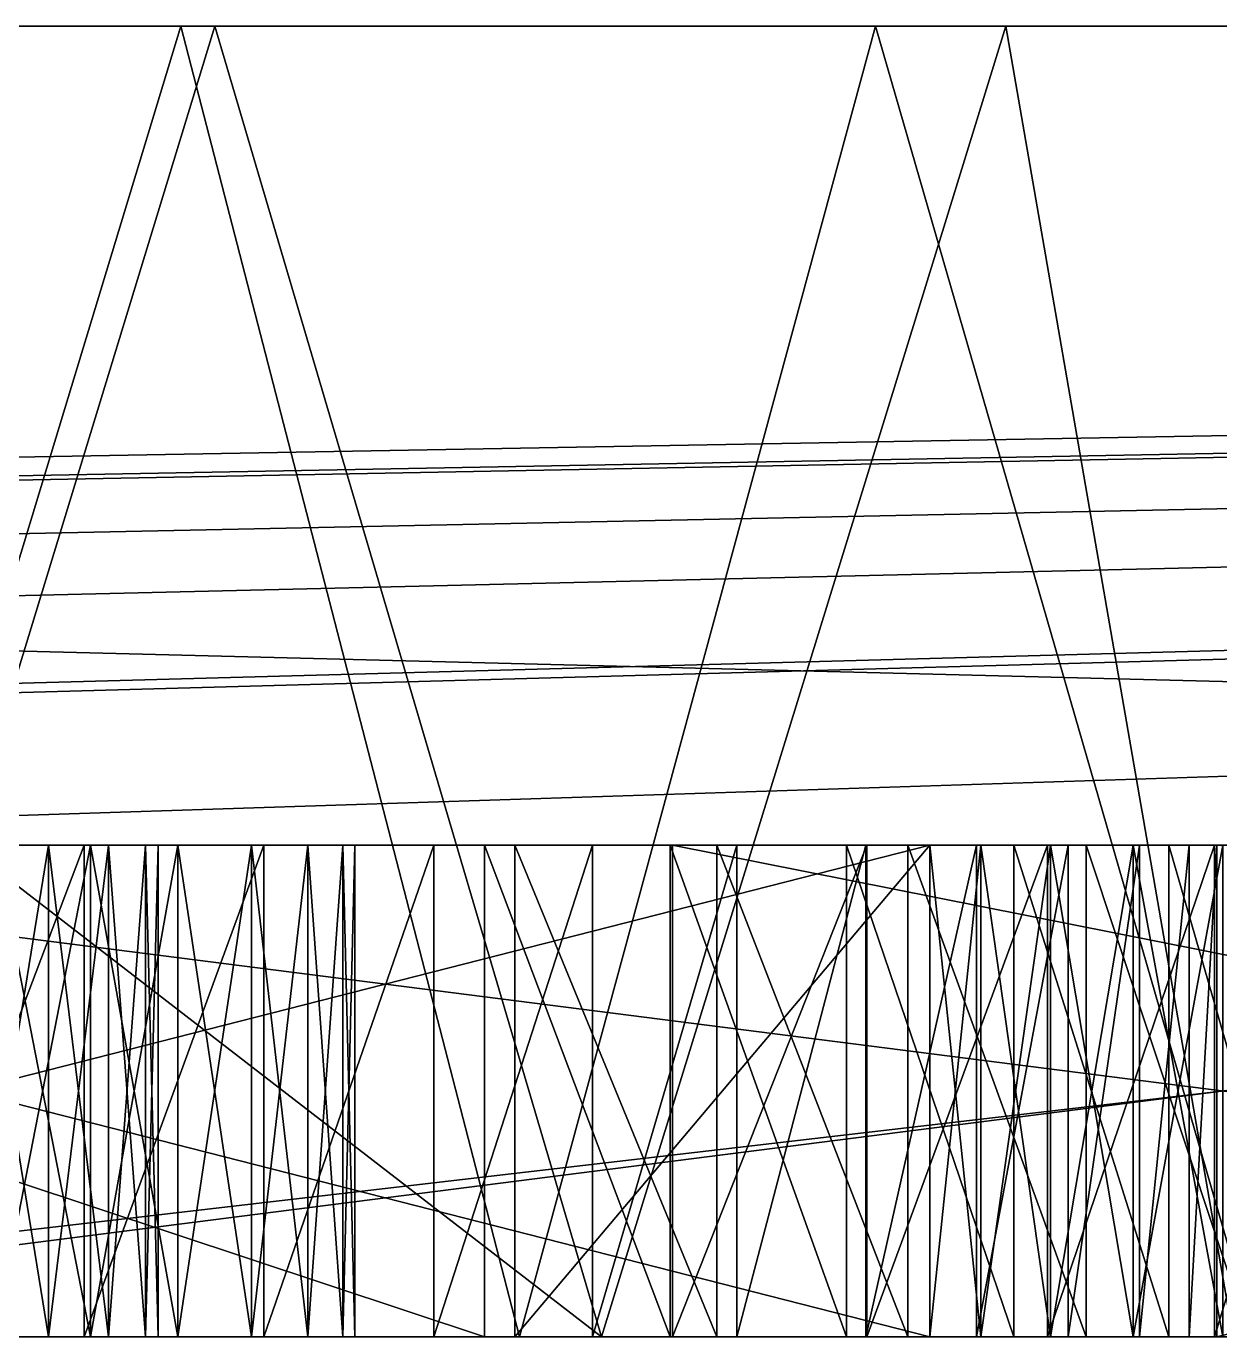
# Model space of a CAD drawing. Header units: millimetres. Extents: x -79 to 79, y 0 to 4.
# Drawn here: x -3.653 to -0.009, y 0 to 4 of the extents above; entities that cross this region are included whole.
import ezdxf

# ---------------------------------------------------------------- set-up
doc = ezdxf.new("R2010")
doc.units = ezdxf.units.MM
doc.header["$LTSCALE"] = 57.942387
for name, color, linetype in [('1', 7, 'CONTINUOUS'), ('14', 7, 'CONTINUOUS'), ('141', 7, 'CONTINUOUS'), ('146', 7, 'CONTINUOUS'), ('151', 7, 'CONTINUOUS'), ('16', 7, 'CONTINUOUS'), ('19', 7, 'CONTINUOUS'), ('190', 7, 'CONTINUOUS'), ('191', 7, 'CONTINUOUS'), ('192', 7, 'CONTINUOUS'), ('2', 7, 'CONTINUOUS'), ('20', 7, 'CONTINUOUS'), ('21', 7, 'CONTINUOUS'), ('212', 7, 'CONTINUOUS'), ('213', 7, 'CONTINUOUS'), ('214', 7, 'CONTINUOUS'), ('221', 7, 'CONTINUOUS'), ('222', 7, 'CONTINUOUS'), ('223', 7, 'CONTINUOUS'), ('24', 7, 'CONTINUOUS'), ('36', 7, 'CONTINUOUS'), ('40', 7, 'CONTINUOUS'), ('41', 7, 'CONTINUOUS'), ('44', 7, 'CONTINUOUS'), ('5', 7, 'CONTINUOUS'), ('79', 7, 'CONTINUOUS'), ('80', 7, 'CONTINUOUS')]:
    doc.layers.add(name, color=color, linetype=linetype)

msp = doc.modelspace()

# ---------------------------------------------------------------- linework, layer by layer
at = {"layer": '1', "color": 7, "linetype": 'CONTINUOUS'}
for points in [[(-6.4491, 0, 38.5), (6.4491, 0, 38.5), (-79, 0, 42.5), (-6.4491, 0, 38.5)], [(6.4491, 0, 38.5), (20.3188, 0, 38.1743), (-79, 0, 42.5), (6.4491, 0, 38.5)], [(20.5786, 0, 38.5), (21.8478, 0, 38.5), (-79, 0, 42.5), (20.5786, 0, 38.5)], [(21.8478, 0, 38.5), (35.6625, 0, 38.1477), (-79, 0, 42.5), (21.8478, 0, 38.5)], [(20.432, 0, 38.3515), (20.5786, 0, 38.5), (-79, 0, 42.5), (20.432, 0, 38.3515)], [(20.3188, 0, 38.1743), (20.432, 0, 38.3515), (-79, 0, 42.5), (20.3188, 0, 38.1743)], [(35.9773, 0, 38.5), (48.8756, 0, 38.5), (-79, 0, 42.5), (35.9773, 0, 38.5)], [(48.8756, 0, 38.5), (62.7452, 0, 38.1743), (-79, 0, 42.5), (48.8756, 0, 38.5)], [(35.7988, 0, 38.3427), (35.9773, 0, 38.5), (-79, 0, 42.5), (35.7988, 0, 38.3427)], [(35.6625, 0, 38.1477), (35.7988, 0, 38.3427), (-79, 0, 42.5), (35.6625, 0, 38.1477)], [(63.005, 0, 38.5), (64.2742, 0, 38.5), (-79, 0, 42.5), (63.005, 0, 38.5)], [(-79, 0, 42.5), (64.2742, 0, 38.5), (79, 0, 42.5), (-79, 0, 42.5)], [(62.8585, 0, 38.3515), (63.005, 0, 38.5), (-79, 0, 42.5), (62.8585, 0, 38.3515)], [(62.7452, 0, 38.1743), (62.8585, 0, 38.3515), (-79, 0, 42.5), (62.7452, 0, 38.1743)], [(-6.7764, 0, -37.2292), (-0.8944, 0, -25.4653), (-4.8353, 0, -20.5291), (-6.7764, 0, -37.2292)], [(-0.8944, 0, 25.4653), (-6.7764, 0, 37.2292), (-0.8944, 0, 16.9611), (-0.8944, 0, 25.4653)], [(-6.7764, 0, 37.2292), (-2.1609, 0, 14.4282), (-0.8944, 0, 16.9611), (-6.7764, 0, 37.2292)], [(-2.1609, 0, 14.4282), (-6.7764, 0, 37.2292), (-2.6864, 0, 9.2994), (-2.1609, 0, 14.4282)], [(-2.6864, 0, 9.2994), (-6.7764, 0, 37.2292), (-2.7934, 0, 9.5812), (-2.6864, 0, 9.2994)], [(-2.7934, 0, 9.5812), (-6.7764, 0, 37.2292), (-2.9647, 0, 9.8291), (-2.7934, 0, 9.5812)], [(-2.9647, 0, 9.8291), (-6.7764, 0, 37.2292), (-3.1902, 0, 10.0288), (-2.9647, 0, 9.8291)], [(-3.1902, 0, 10.0288), (-6.7764, 0, 37.2292), (-3.457, 0, 10.1687), (-3.1902, 0, 10.0288)], [(-3.457, 0, 10.1687), (-6.7764, 0, 37.2292), (-3.7494, 0, 10.2408), (-3.457, 0, 10.1687)], [(-2.2535, 0, -14.243), (-6.7764, 0, -5.1972), (-2.6864, 0, -19.4006), (-2.2535, 0, -14.243)], [(-2.6864, 0, -19.4006), (-6.7764, 0, -5.1972), (-2.7934, 0, -19.1188), (-2.6864, 0, -19.4006)], [(-2.7934, 0, -19.1188), (-6.7764, 0, -5.1972), (-2.9647, 0, -18.8709), (-2.7934, 0, -19.1188)], [(-2.9647, 0, -18.8709), (-6.7764, 0, -5.1972), (-3.1902, 0, -18.6712), (-2.9647, 0, -18.8709)], [(-3.1902, 0, -18.6712), (-6.7764, 0, -5.1972), (-3.457, 0, -18.5313), (-3.1902, 0, -18.6712)], [(-3.457, 0, -18.5313), (-6.7764, 0, -5.1972), (-3.7494, 0, -18.4592), (-3.457, 0, -18.5313)], [(5.882, 0, -38.6764), (-5.882, 0, -38.6764), (5.882, 0, -46.1764), (5.882, 0, -38.6764)], [(-0.0182, 0, -46.1764), (-5.882, 0, -38.6764), (-0.1027, 0, -46.758), (-0.0182, 0, -46.1764)], [(-5.882, 0, -38.6764), (-0.0182, 0, -46.1764), (5.882, 0, -46.1764), (-5.882, 0, -38.6764)], [(-0.1027, 0, -46.758), (-5.882, 0, -38.6764), (-0.2539, 0, -47.3225), (-0.1027, 0, -46.758)], [(-0.2539, 0, -47.3225), (-5.882, 0, -38.6764), (-0.4716, 0, -47.8698), (-0.2539, 0, -47.3225)], [(-0.4716, 0, -47.8698), (-5.882, 0, -38.6764), (-0.7514, 0, -48.3859), (-0.4716, 0, -47.8698)], [(-0.7514, 0, -48.3859), (-5.882, 0, -38.6764), (-1.0898, 0, -48.8662), (-0.7514, 0, -48.3859)], [(-1.0898, 0, -48.8662), (-5.882, 0, -38.6764), (-1.4832, 0, -49.304), (-1.0898, 0, -48.8662)], [(-1.4832, 0, -49.304), (-5.882, 0, -38.6764), (-3.4015, 0, -45.0379), (-1.4832, 0, -49.304)], [(-3.4015, 0, -45.0379), (-5.882, 0, -38.6764), (-3.5844, 0, -44.7213), (-3.4015, 0, -45.0379)], [(-3.5844, 0, -44.7213), (-5.882, 0, -38.6764), (-3.8291, 0, -44.4496), (-3.5844, 0, -44.7213)], [(-1.6802, 0, 3.75), (-4.8353, 0, 8.1709), (-5.882, 0, -3.75), (-1.6802, 0, 3.75)], [(5.882, 0, -3.75), (-1.6802, 0, 3.75), (-5.882, 0, -3.75), (5.882, 0, -3.75)], [(-4.8353, 0, -20.5291), (-0.8944, 0, -25.4653), (-4.6098, 0, -20.7288), (-4.8353, 0, -20.5291)], [(-4.8353, 0, 8.1709), (-1.6802, 0, 3.75), (-4.6098, 0, 7.9712), (-4.8353, 0, 8.1709)], [(-4.6098, 0, -20.7288), (-0.8944, 0, -25.4653), (-4.343, 0, -20.8687), (-4.6098, 0, -20.7288)], [(-4.6098, 0, 7.9712), (-1.6802, 0, 3.75), (-4.343, 0, 7.8313), (-4.6098, 0, 7.9712)], [(-2.1467, 0, -57.498), (-3.8412, 0, -53.4941), (-4.3962, 0, -57.4918), (-2.1467, 0, -57.498)], [(-4.343, 0, -20.8687), (-0.8944, 0, -25.4653), (-4.0506, 0, -20.9408), (-4.343, 0, -20.8687)], [(-4.343, 0, 7.8313), (-1.6802, 0, 3.75), (-4.0506, 0, 7.7592), (-4.343, 0, 7.8313)], [(-4.0506, 0, -20.9408), (-0.8944, 0, -25.4653), (-3.7494, 0, -20.9408), (-4.0506, 0, -20.9408)], [(-4.0506, 0, 7.7592), (-1.6802, 0, 3.75), (-3.7494, 0, 7.7592), (-4.0506, 0, 7.7592)], [(-4.0458, 0, -50.658), (-3.4754, 0, -50.5118), (-3.8291, 0, -47.0504), (-4.0458, 0, -50.658)], [(-1.8968, 0, -53.4985), (-3.8412, 0, -53.4941), (-2.1467, 0, -57.498), (-1.8968, 0, -53.4985)], [(-3.8291, 0, -47.0504), (-3.4754, 0, -50.5118), (-3.5844, 0, -46.7787), (-3.8291, 0, -47.0504)], [(-3.7494, 0, -20.9408), (-0.8944, 0, -25.4653), (-3.457, 0, -20.8687), (-3.7494, 0, -20.9408)], [(-3.7494, 0, 7.7592), (-1.6802, 0, 3.75), (-3.457, 0, 7.8313), (-3.7494, 0, 7.7592)], [(-3.5844, 0, -46.7787), (-3.4754, 0, -50.5118), (-3.4015, 0, -46.4621), (-3.5844, 0, -46.7787)], [(-3.4754, 0, -50.5118), (-2.9278, 0, -50.3002), (-3.4015, 0, -46.4621), (-3.4754, 0, -50.5118)], [(-3.457, 0, -20.8687), (-0.8944, 0, -25.4653), (-3.1902, 0, -20.7288), (-3.457, 0, -20.8687)], [(-3.457, 0, 7.8313), (-1.6802, 0, 3.75), (-3.1902, 0, 7.9712), (-3.457, 0, 7.8313)], [(-3.2884, 0, -45.3856), (-1.4832, 0, -49.304), (-3.4015, 0, -45.0379), (-3.2884, 0, -45.3856)], [(-3.4015, 0, -46.4621), (-2.9278, 0, -50.3002), (-3.2884, 0, -46.1144), (-3.4015, 0, -46.4621)], [(-1.9238, 0, -49.6916), (-1.4832, 0, -49.304), (-3.2884, 0, -45.3856), (-1.9238, 0, -49.6916)], [(-2.4082, 0, -50.0258), (-1.9238, 0, -49.6916), (-3.2884, 0, -45.3856), (-2.4082, 0, -50.0258)], [(-3.25, 0, -45.75), (-2.4082, 0, -50.0258), (-3.2884, 0, -45.3856), (-3.25, 0, -45.75)], [(-2.9278, 0, -50.3002), (-3.25, 0, -45.75), (-3.2884, 0, -46.1144), (-2.9278, 0, -50.3002)], [(-2.9278, 0, -50.3002), (-2.4082, 0, -50.0258), (-3.25, 0, -45.75), (-2.9278, 0, -50.3002)], [(-3.1902, 0, -20.7288), (-0.8944, 0, -25.4653), (-2.9647, 0, -20.5291), (-3.1902, 0, -20.7288)], [(-3.1902, 0, 7.9712), (-1.6802, 0, 3.75), (-2.9647, 0, 8.1709), (-3.1902, 0, 7.9712)], [(-2.9647, 0, -20.5291), (-0.8944, 0, -25.4653), (-2.7934, 0, -20.2812), (-2.9647, 0, -20.5291)], [(-2.9647, 0, 8.1709), (-1.6802, 0, 3.75), (-2.7934, 0, 8.4188), (-2.9647, 0, 8.1709)], [(-2.7934, 0, -20.2812), (-0.8944, 0, -25.4653), (-2.6864, 0, -19.9994), (-2.7934, 0, -20.2812)], [(-2.7934, 0, 8.4188), (-1.6802, 0, 3.75), (-2.6864, 0, 8.7006), (-2.7934, 0, 8.4188)], [(-0.8944, 0, -25.4653), (-2.65, 0, -19.7), (-2.6864, 0, -19.9994), (-0.8944, 0, -25.4653)], [(-2.65, 0, 9), (-2.1609, 0, 14.4282), (-2.6864, 0, 9.2994), (-2.65, 0, 9)], [(-1.6802, 0, 3.75), (-2.65, 0, 9), (-2.6864, 0, 8.7006), (-1.6802, 0, 3.75)], [(-2.65, 0, -19.7), (-2.2535, 0, -14.243), (-2.6864, 0, -19.4006), (-2.65, 0, -19.7)], [(-0.8944, 0, -25.4653), (-2.2535, 0, -14.243), (-2.65, 0, -19.7), (-0.8944, 0, -25.4653)], [(-1.6802, 0, 3.75), (-2.1609, 0, 14.4282), (-2.65, 0, 9), (-1.6802, 0, 3.75)], [(-2.2535, 0, -14.243), (-0.8944, 0, -25.4653), (-1.6865, 0, -14.4475), (-2.2535, 0, -14.243)], [(-1.5442, 0, 14.1903), (-2.1609, 0, 14.4282), (-1.6802, 0, 3.75), (-1.5442, 0, 14.1903)], [(0.0971, 0, -57.5), (-1.8968, 0, -53.4985), (-2.1467, 0, -57.498), (0.0971, 0, -57.5)], [(0.0317, 0, -53.5), (-1.8968, 0, -53.4985), (0.0971, 0, -57.5), (0.0317, 0, -53.5)], [(-1.6865, 0, -14.4475), (-0.8944, 0, -25.4653), (-1.1483, 0, -14.7082), (-1.6865, 0, -14.4475)], [(-1.0871, 0, 4.0425), (-1.5442, 0, 14.1903), (-1.6802, 0, 3.75), (-1.0871, 0, 4.0425)], [(5.882, 0, 3.75), (-1.6802, 0, 3.75), (5.882, 0, -3.75), (5.882, 0, 3.75)], [(-0.9619, 0, 13.8843), (-1.5442, 0, 14.1903), (-1.0871, 0, 4.0425), (-0.9619, 0, 13.8843)], [(-0.8944, 0, -25.4653), (-0.7382, 0, -25.2379), (-1.1483, 0, -14.7082), (-0.8944, 0, -25.4653)], [(-1.1483, 0, -14.7082), (-0.7382, 0, -25.2379), (-0.6375, 0, -15.0261), (-1.1483, 0, -14.7082)], [(-0.5346, 0, 4.3997), (-0.9619, 0, 13.8843), (-1.0871, 0, 4.0425), (-0.5346, 0, 4.3997)], [(-0.417, 0, 13.5121), (-0.9619, 0, 13.8843), (-0.5346, 0, 4.3997), (-0.417, 0, 13.5121)], [(-0.7382, 0, 25.2379), (-0.8944, 0, 25.4653), (-0.7382, 0, 17.1885), (-0.7382, 0, 25.2379)], [(-0.7382, 0, 17.1885), (-0.8944, 0, 25.4653), (-0.8944, 0, 16.9611), (-0.7382, 0, 17.1885)], [(-0.7382, 0, -25.2379), (-0.5257, 0, -25.0618), (-0.6375, 0, -15.0261), (-0.7382, 0, -25.2379)], [(-0.5257, 0, 25.0618), (-0.7382, 0, 25.2379), (-0.5257, 0, 17.3646), (-0.5257, 0, 25.0618)], [(-0.5257, 0, 17.3646), (-0.7382, 0, 25.2379), (-0.7382, 0, 17.1885), (-0.5257, 0, 17.3646)], [(-0.5257, 0, -25.0618), (-0.2733, 0, -24.9505), (-0.6375, 0, -15.0261), (-0.5257, 0, -25.0618)], [(-0.6375, 0, -15.0261), (-0.2733, 0, -24.9505), (-0.1646, 0, -15.3947), (-0.6375, 0, -15.0261)], [(-0.0253, 0, 4.8195), (-0.417, 0, 13.5121), (-0.5346, 0, 4.3997), (-0.0253, 0, 4.8195)], [(-0.2733, 0, 24.9505), (-0.5257, 0, 25.0618), (-0.2733, 0, 17.4759), (-0.2733, 0, 24.9505)], [(-0.2733, 0, 17.4759), (-0.5257, 0, 25.0618), (-0.5257, 0, 17.3646), (-0.2733, 0, 17.4759)], [(0.0811, 0, 13.0792), (-0.417, 0, 13.5121), (-0.0253, 0, 4.8195), (0.0811, 0, 13.0792)], [(-0.2733, 0, -24.9505), (0, 0, -24.9125), (-0.1646, 0, -15.3947), (-0.2733, 0, -24.9505)], [(0, 0, 24.9125), (-0.2733, 0, 24.9505), (0, 0, 17.5139), (0, 0, 24.9125)], [(0, 0, 17.5139), (-0.2733, 0, 24.9505), (-0.2733, 0, 17.4759), (0, 0, 17.5139)], [(-0.1646, 0, -15.3947), (0, 0, -24.9125), (0.2685, 0, -15.8125), (-0.1646, 0, -15.3947)], [(0.4319, 0, 5.2955), (0.0811, 0, 13.0792), (-0.0253, 0, 4.8195), (0.4319, 0, 5.2955)]]:
    msp.add_3dface(points, dxfattribs=at)
at = {"layer": '14', "color": 7, "linetype": 'CONTINUOUS'}
for points in [[(-3.181, 4, -57.4959), (-4.3962, 0, -57.4918), (-5.2992, 4, -57.4887), (-3.181, 4, -57.4959)], [(-2.1467, 0, -57.498), (-4.3962, 0, -57.4918), (-3.181, 4, -57.4959), (-2.1467, 0, -57.498)], [(-1.0606, 4, -57.4995), (-2.1467, 0, -57.498), (-3.181, 4, -57.4959), (-1.0606, 4, -57.4995)], [(0.0971, 0, -57.5), (-2.1467, 0, -57.498), (-1.0606, 4, -57.4995), (0.0971, 0, -57.5)], [(1.0606, 4, -57.4995), (0.0971, 0, -57.5), (-1.0606, 4, -57.4995), (1.0606, 4, -57.4995)]]:
    msp.add_3dface(points, dxfattribs=at)
at = {"layer": '141', "color": 7, "linetype": 'CONTINUOUS'}
for points in [[(-79, 4, 42.5), (79, 4, 42.5), (-70, 4, 38.5), (-79, 4, 42.5)], [(-70, 4, 38.5), (79, 4, 42.5), (70, 4, 38.5), (-70, 4, 38.5)], [(-3.0773, 4, -53.4962), (-5.2992, 4, -57.4887), (-5.5484, 4, -53.487), (-3.0773, 4, -53.4962)], [(-3.181, 4, -57.4959), (-5.2992, 4, -57.4887), (-3.0773, 4, -53.4962), (-3.181, 4, -57.4959)], [(-1.0606, 4, -57.4995), (-3.181, 4, -57.4959), (-3.0773, 4, -53.4962), (-1.0606, 4, -57.4995)], [(-0.6618, 4, -53.4999), (-1.0606, 4, -57.4995), (-3.0773, 4, -53.4962), (-0.6618, 4, -53.4999)], [(1.0606, 4, -57.4995), (-1.0606, 4, -57.4995), (-0.6618, 4, -53.4999), (1.0606, 4, -57.4995)], [(1.7355, 4, -53.4986), (1.0606, 4, -57.4995), (-0.6618, 4, -53.4999), (1.7355, 4, -53.4986)]]:
    msp.add_3dface(points, dxfattribs=at)
at = {"layer": '146', "color": 7, "linetype": 'CONTINUOUS'}
for points in [[(-64.2742, 1.5, 38.5), (-70, 1.5, 38.5), (70, 4, 38.5), (-64.2742, 1.5, 38.5)], [(-70, 1.5, 38.5), (-70, 4, 38.5), (70, 4, 38.5), (-70, 1.5, 38.5)], [(-63.005, 1.5, 38.5), (-64.2742, 1.5, 38.5), (70, 4, 38.5), (-63.005, 1.5, 38.5)], [(-48.8756, 1.5, 38.5), (-63.005, 1.5, 38.5), (70, 4, 38.5), (-48.8756, 1.5, 38.5)], [(-35.9773, 1.5, 38.5), (-48.8756, 1.5, 38.5), (70, 4, 38.5), (-35.9773, 1.5, 38.5)], [(-21.8478, 1.5, 38.5), (-35.9773, 1.5, 38.5), (70, 4, 38.5), (-21.8478, 1.5, 38.5)], [(-20.5786, 1.5, 38.5), (-21.8478, 1.5, 38.5), (70, 4, 38.5), (-20.5786, 1.5, 38.5)], [(-6.4491, 1.5, 38.5), (-20.5786, 1.5, 38.5), (70, 4, 38.5), (-6.4491, 1.5, 38.5)], [(6.4491, 1.5, 38.5), (-6.4491, 1.5, 38.5), (70, 4, 38.5), (6.4491, 1.5, 38.5)], [(6.4491, 0, 38.5), (-6.4491, 0, 38.5), (6.4491, 1.5, 38.5), (6.4491, 0, 38.5)], [(6.4491, 1.5, 38.5), (-6.4491, 0, 38.5), (-6.4491, 1.5, 38.5), (6.4491, 1.5, 38.5)]]:
    msp.add_3dface(points, dxfattribs=at)
at = {"layer": '151', "color": 7, "linetype": 'CONTINUOUS'}
for points in [[(-3.8412, 1.5, -53.4941), (-3.0773, 4, -53.4962), (-5.5484, 4, -53.487), (-3.8412, 1.5, -53.4941)], [(-3.8412, 1.5, -53.4941), (-1.8968, 0, -53.4985), (-3.0773, 4, -53.4962), (-3.8412, 1.5, -53.4941)], [(-1.8968, 0, -53.4985), (-0.6618, 4, -53.4999), (-3.0773, 4, -53.4962), (-1.8968, 0, -53.4985)], [(-1.8968, 0, -53.4985), (0.0317, 0, -53.5), (-0.6618, 4, -53.4999), (-1.8968, 0, -53.4985)], [(0.0317, 0, -53.5), (1.7355, 4, -53.4986), (-0.6618, 4, -53.4999), (0.0317, 0, -53.5)], [(-3.8412, 0, -53.4941), (-1.8968, 0, -53.4985), (-3.8412, 1.5, -53.4941), (-3.8412, 0, -53.4941)]]:
    msp.add_3dface(points, dxfattribs=at)
at = {"layer": '16', "color": 7, "linetype": 'CONTINUOUS'}
for points in [[(5.882, 0, -3.75), (-5.882, 0, -3.75), (5.882, 1.5, -3.75), (5.882, 0, -3.75)], [(-5.882, 0, -3.75), (-5.882, 1.5, -3.75), (5.882, 1.5, -3.75), (-5.882, 0, -3.75)]]:
    msp.add_3dface(points, dxfattribs=at)
at = {"layer": '19', "color": 7, "linetype": 'CONTINUOUS'}
for points in [[(-6.7764, 0, -5.1972), (-2.2535, 0, -14.243), (-6.7764, 1.5, -5.1972), (-6.7764, 0, -5.1972)], [(-2.2535, 0, -14.243), (-2.2535, 1.5, -14.243), (-6.7764, 1.5, -5.1972), (-2.2535, 0, -14.243)]]:
    msp.add_3dface(points, dxfattribs=at)
at = {"layer": '190', "color": 7, "linetype": 'CONTINUOUS'}
for points in [[(-2.1609, 0, 14.4282), (-1.5442, 0, 14.1903), (-2.1609, 1.5, 14.4282), (-2.1609, 0, 14.4282)], [(-1.5442, 0, 14.1903), (-1.5442, 1.5, 14.1903), (-2.1609, 1.5, 14.4282), (-1.5442, 0, 14.1903)], [(-1.0871, 0, 4.0425), (-1.6802, 0, 3.75), (-1.0871, 1.5, 4.0425), (-1.0871, 0, 4.0425)], [(-1.6802, 0, 3.75), (-1.6802, 1.5, 3.75), (-1.0871, 1.5, 4.0425), (-1.6802, 0, 3.75)], [(-1.5442, 0, 14.1903), (-0.9619, 0, 13.8843), (-1.5442, 1.5, 14.1903), (-1.5442, 0, 14.1903)], [(-0.9619, 0, 13.8843), (-0.9619, 1.5, 13.8843), (-1.5442, 1.5, 14.1903), (-0.9619, 0, 13.8843)], [(-0.5346, 0, 4.3997), (-1.0871, 0, 4.0425), (-0.5346, 1.5, 4.3997), (-0.5346, 0, 4.3997)], [(-1.0871, 0, 4.0425), (-1.0871, 1.5, 4.0425), (-0.5346, 1.5, 4.3997), (-1.0871, 0, 4.0425)], [(-0.9619, 0, 13.8843), (-0.417, 0, 13.5121), (-0.9619, 1.5, 13.8843), (-0.9619, 0, 13.8843)], [(-0.417, 0, 13.5121), (-0.417, 1.5, 13.5121), (-0.9619, 1.5, 13.8843), (-0.417, 0, 13.5121)], [(-0.0253, 0, 4.8195), (-0.5346, 0, 4.3997), (-0.0253, 1.5, 4.8195), (-0.0253, 0, 4.8195)], [(-0.5346, 0, 4.3997), (-0.5346, 1.5, 4.3997), (-0.0253, 1.5, 4.8195), (-0.5346, 0, 4.3997)], [(-0.417, 0, 13.5121), (0.0811, 0, 13.0792), (-0.417, 1.5, 13.5121), (-0.417, 0, 13.5121)], [(0.0811, 0, 13.0792), (0.0811, 1.5, 13.0792), (-0.417, 1.5, 13.5121), (0.0811, 0, 13.0792)], [(0.4319, 0, 5.2955), (-0.0253, 0, 4.8195), (0.4319, 1.5, 5.2955), (0.4319, 0, 5.2955)], [(-0.0253, 0, 4.8195), (-0.0253, 1.5, 4.8195), (0.4319, 1.5, 5.2955), (-0.0253, 0, 4.8195)]]:
    msp.add_3dface(points, dxfattribs=at)
at = {"layer": '191', "color": 7, "linetype": 'CONTINUOUS'}
for points in [[(-3.457, 0, 10.1687), (-3.7494, 0, 10.2408), (-3.457, 1.5, 10.1687), (-3.457, 0, 10.1687)], [(-3.7494, 0, 10.2408), (-3.7494, 1.5, 10.2408), (-3.457, 1.5, 10.1687), (-3.7494, 0, 10.2408)], [(-3.1902, 0, 10.0288), (-3.457, 0, 10.1687), (-3.1902, 1.5, 10.0288), (-3.1902, 0, 10.0288)], [(-3.457, 0, 10.1687), (-3.457, 1.5, 10.1687), (-3.1902, 1.5, 10.0288), (-3.457, 0, 10.1687)], [(-2.9647, 0, 9.8291), (-3.1902, 0, 10.0288), (-2.9647, 1.5, 9.8291), (-2.9647, 0, 9.8291)], [(-3.1902, 0, 10.0288), (-3.1902, 1.5, 10.0288), (-2.9647, 1.5, 9.8291), (-3.1902, 0, 10.0288)], [(-2.7934, 0, 9.5812), (-2.9647, 0, 9.8291), (-2.7934, 1.5, 9.5812), (-2.7934, 0, 9.5812)], [(-2.9647, 0, 9.8291), (-2.9647, 1.5, 9.8291), (-2.7934, 1.5, 9.5812), (-2.9647, 0, 9.8291)], [(-2.6864, 0, 9.2994), (-2.7934, 0, 9.5812), (-2.6864, 1.5, 9.2994), (-2.6864, 0, 9.2994)], [(-2.7934, 0, 9.5812), (-2.7934, 1.5, 9.5812), (-2.6864, 1.5, 9.2994), (-2.7934, 0, 9.5812)], [(-2.65, 0, 9), (-2.6864, 0, 9.2994), (-2.65, 1.5, 9), (-2.65, 0, 9)], [(-2.65, 1.5, 9), (-2.6864, 0, 9.2994), (-2.6864, 1.5, 9.2994), (-2.65, 1.5, 9)]]:
    msp.add_3dface(points, dxfattribs=at)
at = {"layer": '192', "color": 7, "linetype": 'CONTINUOUS'}
for points in [[(-3.7494, 0, 7.7592), (-3.457, 0, 7.8313), (-3.7494, 1.5, 7.7592), (-3.7494, 0, 7.7592)], [(-3.457, 0, 7.8313), (-3.457, 1.5, 7.8313), (-3.7494, 1.5, 7.7592), (-3.457, 0, 7.8313)], [(-3.457, 0, 7.8313), (-3.1902, 0, 7.9712), (-3.457, 1.5, 7.8313), (-3.457, 0, 7.8313)], [(-3.1902, 0, 7.9712), (-3.1902, 1.5, 7.9712), (-3.457, 1.5, 7.8313), (-3.1902, 0, 7.9712)], [(-3.1902, 0, 7.9712), (-2.9647, 0, 8.1709), (-3.1902, 1.5, 7.9712), (-3.1902, 0, 7.9712)], [(-2.9647, 0, 8.1709), (-2.9647, 1.5, 8.1709), (-3.1902, 1.5, 7.9712), (-2.9647, 0, 8.1709)], [(-2.9647, 0, 8.1709), (-2.7934, 0, 8.4188), (-2.9647, 1.5, 8.1709), (-2.9647, 0, 8.1709)], [(-2.7934, 0, 8.4188), (-2.7934, 1.5, 8.4188), (-2.9647, 1.5, 8.1709), (-2.7934, 0, 8.4188)], [(-2.7934, 0, 8.4188), (-2.6864, 0, 8.7006), (-2.7934, 1.5, 8.4188), (-2.7934, 0, 8.4188)], [(-2.6864, 0, 8.7006), (-2.6864, 1.5, 8.7006), (-2.7934, 1.5, 8.4188), (-2.6864, 0, 8.7006)], [(-2.6864, 0, 8.7006), (-2.65, 0, 9), (-2.6864, 1.5, 8.7006), (-2.6864, 0, 8.7006)], [(-2.65, 0, 9), (-2.65, 1.5, 9), (-2.6864, 1.5, 8.7006), (-2.65, 0, 9)]]:
    msp.add_3dface(points, dxfattribs=at)
at = {"layer": '2', "color": 7, "linetype": 'CONTINUOUS'}
for points in [[(-0.8944, 1.5, -25.4653), (-6.7764, 1.5, -37.2292), (-1.1483, 1.5, -14.7082), (-0.8944, 1.5, -25.4653)], [(-1.1483, 1.5, -14.7082), (-6.7764, 1.5, -37.2292), (-2.6864, 1.5, -19.9994), (-1.1483, 1.5, -14.7082)], [(-2.6864, 1.5, -19.9994), (-6.7764, 1.5, -37.2292), (-2.7934, 1.5, -20.2812), (-2.6864, 1.5, -19.9994)], [(-2.7934, 1.5, -20.2812), (-6.7764, 1.5, -37.2292), (-2.9647, 1.5, -20.5291), (-2.7934, 1.5, -20.2812)], [(-2.9647, 1.5, -20.5291), (-6.7764, 1.5, -37.2292), (-3.1902, 1.5, -20.7288), (-2.9647, 1.5, -20.5291)], [(-3.1902, 1.5, -20.7288), (-6.7764, 1.5, -37.2292), (-3.457, 1.5, -20.8687), (-3.1902, 1.5, -20.7288)], [(-3.457, 1.5, -20.8687), (-6.7764, 1.5, -37.2292), (-3.7494, 1.5, -20.9408), (-3.457, 1.5, -20.8687)], [(-0.8944, 1.5, 25.4653), (-5.1136, 1.5, 9.2994), (-6.7764, 1.5, 37.2292), (-0.8944, 1.5, 25.4653)], [(-6.7764, 1.5, -5.1972), (-2.2535, 1.5, -14.243), (-5.0066, 1.5, -19.1188), (-6.7764, 1.5, -5.1972)], [(-5.882, 1.5, -38.6764), (5.882, 1.5, -38.6764), (-5.8752, 1.5, -44.2347), (-5.882, 1.5, -38.6764)], [(-1.6802, 1.5, 3.75), (5.882, 1.5, 3.75), (-5.882, 1.5, -3.75), (-1.6802, 1.5, 3.75)], [(-5.882, 1.5, -3.75), (5.882, 1.5, 3.75), (5.882, 1.5, -3.75), (-5.882, 1.5, -3.75)], [(-2.6864, 1.5, 8.7006), (-1.6802, 1.5, 3.75), (-5.882, 1.5, -3.75), (-2.6864, 1.5, 8.7006)], [(-2.7934, 1.5, 8.4188), (-2.6864, 1.5, 8.7006), (-5.882, 1.5, -3.75), (-2.7934, 1.5, 8.4188)], [(-2.9647, 1.5, 8.1709), (-2.7934, 1.5, 8.4188), (-5.882, 1.5, -3.75), (-2.9647, 1.5, 8.1709)], [(-3.1902, 1.5, 7.9712), (-2.9647, 1.5, 8.1709), (-5.882, 1.5, -3.75), (-3.1902, 1.5, 7.9712)], [(-3.457, 1.5, 7.8313), (-3.1902, 1.5, 7.9712), (-5.882, 1.5, -3.75), (-3.457, 1.5, 7.8313)], [(-3.7494, 1.5, 7.7592), (-3.457, 1.5, 7.8313), (-5.882, 1.5, -3.75), (-3.7494, 1.5, 7.7592)], [(-5.8752, 1.5, -44.2347), (5.882, 1.5, -38.6764), (-5.5411, 1.5, -44.0858), (-5.8752, 1.5, -44.2347)], [(-5.5411, 1.5, -44.0858), (5.882, 1.5, -38.6764), (-5.1831, 1.5, -44.0096), (-5.5411, 1.5, -44.0858)], [(-5.1831, 1.5, -44.0096), (5.882, 1.5, -38.6764), (-4.8169, 1.5, -44.0096), (-5.1831, 1.5, -44.0096)], [(-5.0066, 1.5, 9.5812), (-5.1136, 1.5, 9.2994), (-0.8944, 1.5, 25.4653), (-5.0066, 1.5, 9.5812)], [(-4.8353, 1.5, 9.8291), (-5.0066, 1.5, 9.5812), (-0.8944, 1.5, 25.4653), (-4.8353, 1.5, 9.8291)], [(-5.0066, 1.5, -19.1188), (-2.2535, 1.5, -14.243), (-4.8353, 1.5, -18.8709), (-5.0066, 1.5, -19.1188)], [(-4.6098, 1.5, 10.0288), (-4.8353, 1.5, 9.8291), (-0.8944, 1.5, 25.4653), (-4.6098, 1.5, 10.0288)], [(-4.8353, 1.5, -18.8709), (-2.2535, 1.5, -14.243), (-4.6098, 1.5, -18.6712), (-4.8353, 1.5, -18.8709)], [(-4.8169, 1.5, -44.0096), (5.882, 1.5, -38.6764), (-4.4589, 1.5, -44.0858), (-4.8169, 1.5, -44.0096)], [(-4.343, 1.5, 10.1687), (-4.6098, 1.5, 10.0288), (-0.8944, 1.5, 25.4653), (-4.343, 1.5, 10.1687)], [(-4.6098, 1.5, -18.6712), (-2.2535, 1.5, -14.243), (-4.343, 1.5, -18.5313), (-4.6098, 1.5, -18.6712)], [(-4.4589, 1.5, -44.0858), (5.882, 1.5, -38.6764), (-4.1248, 1.5, -44.2347), (-4.4589, 1.5, -44.0858)], [(-4.0506, 1.5, 10.2408), (-4.343, 1.5, 10.1687), (-0.8944, 1.5, 25.4653), (-4.0506, 1.5, 10.2408)], [(-4.343, 1.5, -18.5313), (-2.2535, 1.5, -14.243), (-4.0506, 1.5, -18.4592), (-4.343, 1.5, -18.5313)], [(-4.1248, 1.5, -44.2347), (5.882, 1.5, -38.6764), (-3.8291, 1.5, -44.4496), (-4.1248, 1.5, -44.2347)], [(-3.7494, 1.5, 10.2408), (-4.0506, 1.5, 10.2408), (-0.8944, 1.5, 25.4653), (-3.7494, 1.5, 10.2408)], [(-4.0506, 1.5, -18.4592), (-2.2535, 1.5, -14.243), (-3.7494, 1.5, -18.4592), (-4.0506, 1.5, -18.4592)], [(-3.8291, 1.5, -47.0504), (-3.5844, 1.5, -46.7787), (-4.0458, 1.5, -50.658), (-3.8291, 1.5, -47.0504)], [(-4.0458, 1.5, -50.658), (-3.5844, 1.5, -46.7787), (-3.4754, 1.5, -50.5118), (-4.0458, 1.5, -50.658)], [(-3.8291, 1.5, -44.4496), (5.882, 1.5, -38.6764), (-3.5844, 1.5, -44.7213), (-3.8291, 1.5, -44.4496)], [(-3.457, 1.5, 10.1687), (-3.7494, 1.5, 10.2408), (-0.8944, 1.5, 25.4653), (-3.457, 1.5, 10.1687)], [(-3.7494, 1.5, -18.4592), (-2.2535, 1.5, -14.243), (-3.457, 1.5, -18.5313), (-3.7494, 1.5, -18.4592)], [(-3.5844, 1.5, -44.7213), (5.882, 1.5, -38.6764), (-3.4015, 1.5, -45.0379), (-3.5844, 1.5, -44.7213)], [(-3.5844, 1.5, -46.7787), (-3.4015, 1.5, -46.4621), (-3.4754, 1.5, -50.5118), (-3.5844, 1.5, -46.7787)], [(-3.2884, 1.5, -46.1144), (-3.25, 1.5, -45.75), (-3.4754, 1.5, -50.5118), (-3.2884, 1.5, -46.1144)], [(-3.4754, 1.5, -50.5118), (-3.25, 1.5, -45.75), (-2.9278, 1.5, -50.3002), (-3.4754, 1.5, -50.5118)], [(-3.4015, 1.5, -46.4621), (-3.2884, 1.5, -46.1144), (-3.4754, 1.5, -50.5118), (-3.4015, 1.5, -46.4621)], [(-3.1902, 1.5, 10.0288), (-3.457, 1.5, 10.1687), (-0.8944, 1.5, 25.4653), (-3.1902, 1.5, 10.0288)], [(-3.457, 1.5, -18.5313), (-2.2535, 1.5, -14.243), (-3.1902, 1.5, -18.6712), (-3.457, 1.5, -18.5313)], [(-3.4015, 1.5, -45.0379), (5.882, 1.5, -38.6764), (-3.2884, 1.5, -45.3856), (-3.4015, 1.5, -45.0379)], [(5.882, 1.5, -38.6764), (-3.25, 1.5, -45.75), (-3.2884, 1.5, -45.3856), (5.882, 1.5, -38.6764)], [(-3.25, 1.5, -45.75), (5.882, 1.5, -38.6764), (-0.0182, 1.5, -46.1764), (-3.25, 1.5, -45.75)], [(-2.9278, 1.5, -50.3002), (-3.25, 1.5, -45.75), (-0.0182, 1.5, -46.1764), (-2.9278, 1.5, -50.3002)], [(-2.9647, 1.5, 9.8291), (-3.1902, 1.5, 10.0288), (-0.8944, 1.5, 25.4653), (-2.9647, 1.5, 9.8291)], [(-3.1902, 1.5, -18.6712), (-2.2535, 1.5, -14.243), (-2.9647, 1.5, -18.8709), (-3.1902, 1.5, -18.6712)], [(-2.7934, 1.5, 9.5812), (-2.9647, 1.5, 9.8291), (-0.8944, 1.5, 25.4653), (-2.7934, 1.5, 9.5812)], [(-2.9647, 1.5, -18.8709), (-2.2535, 1.5, -14.243), (-2.7934, 1.5, -19.1188), (-2.9647, 1.5, -18.8709)], [(-2.4082, 1.5, -50.0258), (-2.9278, 1.5, -50.3002), (-0.0182, 1.5, -46.1764), (-2.4082, 1.5, -50.0258)], [(-2.7934, 1.5, 9.5812), (-2.1609, 1.5, 14.4282), (-2.6864, 1.5, 9.2994), (-2.7934, 1.5, 9.5812)], [(-2.1609, 1.5, 14.4282), (-2.7934, 1.5, 9.5812), (-0.8944, 1.5, 25.4653), (-2.1609, 1.5, 14.4282)], [(-2.7934, 1.5, -19.1188), (-2.2535, 1.5, -14.243), (-2.6864, 1.5, -19.4006), (-2.7934, 1.5, -19.1188)], [(-2.65, 1.5, 9), (-1.6802, 1.5, 3.75), (-2.6864, 1.5, 8.7006), (-2.65, 1.5, 9)], [(-2.1609, 1.5, 14.4282), (-2.65, 1.5, 9), (-2.6864, 1.5, 9.2994), (-2.1609, 1.5, 14.4282)], [(-1.6865, 1.5, -14.4475), (-1.1483, 1.5, -14.7082), (-2.6864, 1.5, -19.9994), (-1.6865, 1.5, -14.4475)], [(-2.65, 1.5, -19.7), (-1.6865, 1.5, -14.4475), (-2.6864, 1.5, -19.9994), (-2.65, 1.5, -19.7)], [(-2.2535, 1.5, -14.243), (-2.65, 1.5, -19.7), (-2.6864, 1.5, -19.4006), (-2.2535, 1.5, -14.243)], [(-2.1609, 1.5, 14.4282), (-1.6802, 1.5, 3.75), (-2.65, 1.5, 9), (-2.1609, 1.5, 14.4282)], [(-2.2535, 1.5, -14.243), (-1.6865, 1.5, -14.4475), (-2.65, 1.5, -19.7), (-2.2535, 1.5, -14.243)], [(-1.9238, 1.5, -49.6916), (-2.4082, 1.5, -50.0258), (-0.0182, 1.5, -46.1764), (-1.9238, 1.5, -49.6916)], [(-1.5442, 1.5, 14.1903), (-1.6802, 1.5, 3.75), (-2.1609, 1.5, 14.4282), (-1.5442, 1.5, 14.1903)], [(-0.8944, 1.5, 16.9611), (-2.1609, 1.5, 14.4282), (-0.8944, 1.5, 25.4653), (-0.8944, 1.5, 16.9611)], [(-1.4832, 1.5, -49.304), (-1.9238, 1.5, -49.6916), (-0.0182, 1.5, -46.1764), (-1.4832, 1.5, -49.304)], [(-1.0871, 1.5, 4.0425), (-1.6802, 1.5, 3.75), (-1.5442, 1.5, 14.1903), (-1.0871, 1.5, 4.0425)], [(-0.9619, 1.5, 13.8843), (-1.0871, 1.5, 4.0425), (-1.5442, 1.5, 14.1903), (-0.9619, 1.5, 13.8843)], [(-1.0898, 1.5, -48.8662), (-1.4832, 1.5, -49.304), (-0.0182, 1.5, -46.1764), (-1.0898, 1.5, -48.8662)], [(-0.6375, 1.5, -15.0261), (-0.8944, 1.5, -25.4653), (-1.1483, 1.5, -14.7082), (-0.6375, 1.5, -15.0261)], [(-0.7514, 1.5, -48.3859), (-1.0898, 1.5, -48.8662), (-0.0182, 1.5, -46.1764), (-0.7514, 1.5, -48.3859)], [(-0.5346, 1.5, 4.3997), (-1.0871, 1.5, 4.0425), (-0.9619, 1.5, 13.8843), (-0.5346, 1.5, 4.3997)], [(-0.417, 1.5, 13.5121), (-0.5346, 1.5, 4.3997), (-0.9619, 1.5, 13.8843), (-0.417, 1.5, 13.5121)], [(-0.7382, 1.5, -25.2379), (-0.8944, 1.5, -25.4653), (-0.6375, 1.5, -15.0261), (-0.7382, 1.5, -25.2379)], [(-0.7382, 1.5, 17.1885), (-0.8944, 1.5, 16.9611), (-0.7382, 1.5, 25.2379), (-0.7382, 1.5, 17.1885)], [(-0.7382, 1.5, 25.2379), (-0.8944, 1.5, 16.9611), (-0.8944, 1.5, 25.4653), (-0.7382, 1.5, 25.2379)], [(-0.4716, 1.5, -47.8698), (-0.7514, 1.5, -48.3859), (-0.0182, 1.5, -46.1764), (-0.4716, 1.5, -47.8698)], [(-0.5257, 1.5, -25.0618), (-0.7382, 1.5, -25.2379), (-0.6375, 1.5, -15.0261), (-0.5257, 1.5, -25.0618)], [(-0.5257, 1.5, 17.3646), (-0.7382, 1.5, 17.1885), (-0.5257, 1.5, 25.0618), (-0.5257, 1.5, 17.3646)], [(-0.5257, 1.5, 25.0618), (-0.7382, 1.5, 17.1885), (-0.7382, 1.5, 25.2379), (-0.5257, 1.5, 25.0618)], [(-0.1646, 1.5, -15.3947), (-0.5257, 1.5, -25.0618), (-0.6375, 1.5, -15.0261), (-0.1646, 1.5, -15.3947)], [(-0.0253, 1.5, 4.8195), (-0.5346, 1.5, 4.3997), (-0.417, 1.5, 13.5121), (-0.0253, 1.5, 4.8195)], [(-0.2733, 1.5, -24.9505), (-0.5257, 1.5, -25.0618), (-0.1646, 1.5, -15.3947), (-0.2733, 1.5, -24.9505)], [(-0.2733, 1.5, 17.4759), (-0.5257, 1.5, 17.3646), (-0.2733, 1.5, 24.9505), (-0.2733, 1.5, 17.4759)], [(-0.2733, 1.5, 24.9505), (-0.5257, 1.5, 17.3646), (-0.5257, 1.5, 25.0618), (-0.2733, 1.5, 24.9505)], [(-0.2539, 1.5, -47.3225), (-0.4716, 1.5, -47.8698), (-0.0182, 1.5, -46.1764), (-0.2539, 1.5, -47.3225)], [(0.0811, 1.5, 13.0792), (-0.0253, 1.5, 4.8195), (-0.417, 1.5, 13.5121), (0.0811, 1.5, 13.0792)], [(0, 1.5, -24.9125), (-0.2733, 1.5, -24.9505), (-0.1646, 1.5, -15.3947), (0, 1.5, -24.9125)], [(0, 1.5, 17.5139), (-0.2733, 1.5, 17.4759), (0, 1.5, 24.9125), (0, 1.5, 17.5139)], [(0, 1.5, 24.9125), (-0.2733, 1.5, 17.4759), (-0.2733, 1.5, 24.9505), (0, 1.5, 24.9125)], [(-0.1027, 1.5, -46.758), (-0.2539, 1.5, -47.3225), (-0.0182, 1.5, -46.1764), (-0.1027, 1.5, -46.758)], [(0.2685, 1.5, -15.8125), (0, 1.5, -24.9125), (-0.1646, 1.5, -15.3947), (0.2685, 1.5, -15.8125)], [(0.4319, 1.5, 5.2955), (-0.0253, 1.5, 4.8195), (0.0811, 1.5, 13.0792), (0.4319, 1.5, 5.2955)], [(-0.0182, 1.5, -46.1764), (5.882, 1.5, -38.6764), (5.882, 1.5, -46.1764), (-0.0182, 1.5, -46.1764)]]:
    msp.add_3dface(points, dxfattribs=at)
at = {"layer": '20', "color": 7, "linetype": 'CONTINUOUS'}
for points in [[(-0.8944, 0, 16.9611), (-2.1609, 0, 14.4282), (-0.8944, 1.5, 16.9611), (-0.8944, 0, 16.9611)], [(-2.1609, 0, 14.4282), (-2.1609, 1.5, 14.4282), (-0.8944, 1.5, 16.9611), (-2.1609, 0, 14.4282)]]:
    msp.add_3dface(points, dxfattribs=at)
at = {"layer": '21', "color": 7, "linetype": 'CONTINUOUS'}
for points in [[(-0.7382, 0, 17.1885), (-0.8944, 0, 16.9611), (-0.7382, 1.5, 17.1885), (-0.7382, 0, 17.1885)], [(-0.8944, 0, 16.9611), (-0.8944, 1.5, 16.9611), (-0.7382, 1.5, 17.1885), (-0.8944, 0, 16.9611)], [(-0.5257, 0, 17.3646), (-0.7382, 0, 17.1885), (-0.5257, 1.5, 17.3646), (-0.5257, 0, 17.3646)], [(-0.7382, 0, 17.1885), (-0.7382, 1.5, 17.1885), (-0.5257, 1.5, 17.3646), (-0.7382, 0, 17.1885)], [(-0.2733, 0, 17.4759), (-0.5257, 0, 17.3646), (-0.2733, 1.5, 17.4759), (-0.2733, 0, 17.4759)], [(-0.5257, 0, 17.3646), (-0.5257, 1.5, 17.3646), (-0.2733, 1.5, 17.4759), (-0.5257, 0, 17.3646)], [(0, 0, 17.5139), (-0.2733, 0, 17.4759), (0, 1.5, 17.5139), (0, 0, 17.5139)], [(-0.2733, 0, 17.4759), (-0.2733, 1.5, 17.4759), (0, 1.5, 17.5139), (-0.2733, 0, 17.4759)]]:
    msp.add_3dface(points, dxfattribs=at)
at = {"layer": '212', "color": 7, "linetype": 'CONTINUOUS'}
for points in [[(-3.4754, 0, -50.5118), (-4.0458, 0, -50.658), (-3.4754, 1.5, -50.5118), (-3.4754, 0, -50.5118)], [(-4.0458, 0, -50.658), (-4.0458, 1.5, -50.658), (-3.4754, 1.5, -50.5118), (-4.0458, 0, -50.658)], [(-2.9278, 0, -50.3002), (-3.4754, 0, -50.5118), (-2.9278, 1.5, -50.3002), (-2.9278, 0, -50.3002)], [(-3.4754, 0, -50.5118), (-3.4754, 1.5, -50.5118), (-2.9278, 1.5, -50.3002), (-3.4754, 0, -50.5118)], [(-2.4082, 0, -50.0258), (-2.9278, 0, -50.3002), (-2.4082, 1.5, -50.0258), (-2.4082, 0, -50.0258)], [(-2.9278, 0, -50.3002), (-2.9278, 1.5, -50.3002), (-2.4082, 1.5, -50.0258), (-2.9278, 0, -50.3002)], [(-1.9238, 0, -49.6916), (-2.4082, 0, -50.0258), (-1.9238, 1.5, -49.6916), (-1.9238, 0, -49.6916)], [(-2.4082, 0, -50.0258), (-2.4082, 1.5, -50.0258), (-1.9238, 1.5, -49.6916), (-2.4082, 0, -50.0258)], [(-1.4832, 0, -49.304), (-1.9238, 0, -49.6916), (-1.4832, 1.5, -49.304), (-1.4832, 0, -49.304)], [(-1.9238, 0, -49.6916), (-1.9238, 1.5, -49.6916), (-1.4832, 1.5, -49.304), (-1.9238, 0, -49.6916)], [(-1.0898, 0, -48.8662), (-1.4832, 0, -49.304), (-1.0898, 1.5, -48.8662), (-1.0898, 0, -48.8662)], [(-1.4832, 0, -49.304), (-1.4832, 1.5, -49.304), (-1.0898, 1.5, -48.8662), (-1.4832, 0, -49.304)], [(-0.7514, 0, -48.3859), (-1.0898, 0, -48.8662), (-0.7514, 1.5, -48.3859), (-0.7514, 0, -48.3859)], [(-1.0898, 0, -48.8662), (-1.0898, 1.5, -48.8662), (-0.7514, 1.5, -48.3859), (-1.0898, 0, -48.8662)], [(-0.4716, 0, -47.8698), (-0.7514, 0, -48.3859), (-0.4716, 1.5, -47.8698), (-0.4716, 0, -47.8698)], [(-0.7514, 0, -48.3859), (-0.7514, 1.5, -48.3859), (-0.4716, 1.5, -47.8698), (-0.7514, 0, -48.3859)], [(-0.2539, 0, -47.3225), (-0.4716, 0, -47.8698), (-0.2539, 1.5, -47.3225), (-0.2539, 0, -47.3225)], [(-0.4716, 0, -47.8698), (-0.4716, 1.5, -47.8698), (-0.2539, 1.5, -47.3225), (-0.4716, 0, -47.8698)], [(-0.1027, 0, -46.758), (-0.2539, 0, -47.3225), (-0.1027, 1.5, -46.758), (-0.1027, 0, -46.758)], [(-0.2539, 0, -47.3225), (-0.2539, 1.5, -47.3225), (-0.1027, 1.5, -46.758), (-0.2539, 0, -47.3225)], [(-0.0182, 0, -46.1764), (-0.1027, 0, -46.758), (-0.0182, 1.5, -46.1764), (-0.0182, 0, -46.1764)], [(-0.1027, 0, -46.758), (-0.1027, 1.5, -46.758), (-0.0182, 1.5, -46.1764), (-0.1027, 0, -46.758)]]:
    msp.add_3dface(points, dxfattribs=at)
at = {"layer": '213', "color": 7, "linetype": 'CONTINUOUS'}
for points in [[(-3.5844, 0, -44.7213), (-3.8291, 0, -44.4496), (-3.5844, 1.5, -44.7213), (-3.5844, 0, -44.7213)], [(-3.8291, 0, -44.4496), (-3.8291, 1.5, -44.4496), (-3.5844, 1.5, -44.7213), (-3.8291, 0, -44.4496)], [(-3.4015, 0, -45.0379), (-3.5844, 0, -44.7213), (-3.4015, 1.5, -45.0379), (-3.4015, 0, -45.0379)], [(-3.5844, 0, -44.7213), (-3.5844, 1.5, -44.7213), (-3.4015, 1.5, -45.0379), (-3.5844, 0, -44.7213)], [(-3.2884, 0, -45.3856), (-3.4015, 0, -45.0379), (-3.2884, 1.5, -45.3856), (-3.2884, 0, -45.3856)], [(-3.4015, 0, -45.0379), (-3.4015, 1.5, -45.0379), (-3.2884, 1.5, -45.3856), (-3.4015, 0, -45.0379)], [(-3.25, 0, -45.75), (-3.2884, 0, -45.3856), (-3.25, 1.5, -45.75), (-3.25, 0, -45.75)], [(-3.25, 1.5, -45.75), (-3.2884, 0, -45.3856), (-3.2884, 1.5, -45.3856), (-3.25, 1.5, -45.75)]]:
    msp.add_3dface(points, dxfattribs=at)
at = {"layer": '214', "color": 7, "linetype": 'CONTINUOUS'}
for points in [[(-3.8291, 0, -47.0504), (-3.5844, 0, -46.7787), (-3.8291, 1.5, -47.0504), (-3.8291, 0, -47.0504)], [(-3.5844, 0, -46.7787), (-3.5844, 1.5, -46.7787), (-3.8291, 1.5, -47.0504), (-3.5844, 0, -46.7787)], [(-3.5844, 0, -46.7787), (-3.4015, 0, -46.4621), (-3.5844, 1.5, -46.7787), (-3.5844, 0, -46.7787)], [(-3.4015, 0, -46.4621), (-3.4015, 1.5, -46.4621), (-3.5844, 1.5, -46.7787), (-3.4015, 0, -46.4621)], [(-3.4015, 0, -46.4621), (-3.2884, 0, -46.1144), (-3.4015, 1.5, -46.4621), (-3.4015, 0, -46.4621)], [(-3.2884, 0, -46.1144), (-3.2884, 1.5, -46.1144), (-3.4015, 1.5, -46.4621), (-3.2884, 0, -46.1144)], [(-3.2884, 0, -46.1144), (-3.25, 0, -45.75), (-3.2884, 1.5, -46.1144), (-3.2884, 0, -46.1144)], [(-3.25, 0, -45.75), (-3.25, 1.5, -45.75), (-3.2884, 1.5, -46.1144), (-3.25, 0, -45.75)]]:
    msp.add_3dface(points, dxfattribs=at)
at = {"layer": '221', "color": 7, "linetype": 'CONTINUOUS'}
for points in [[(-2.2535, 0, -14.243), (-1.6865, 0, -14.4475), (-2.2535, 1.5, -14.243), (-2.2535, 0, -14.243)], [(-1.6865, 0, -14.4475), (-1.6865, 1.5, -14.4475), (-2.2535, 1.5, -14.243), (-1.6865, 0, -14.4475)], [(-1.6865, 0, -14.4475), (-1.1483, 0, -14.7082), (-1.6865, 1.5, -14.4475), (-1.6865, 0, -14.4475)], [(-1.1483, 0, -14.7082), (-1.1483, 1.5, -14.7082), (-1.6865, 1.5, -14.4475), (-1.1483, 0, -14.7082)], [(-1.1483, 0, -14.7082), (-0.6375, 0, -15.0261), (-1.1483, 1.5, -14.7082), (-1.1483, 0, -14.7082)], [(-0.6375, 0, -15.0261), (-0.6375, 1.5, -15.0261), (-1.1483, 1.5, -14.7082), (-0.6375, 0, -15.0261)], [(-0.6375, 0, -15.0261), (-0.1646, 0, -15.3947), (-0.6375, 1.5, -15.0261), (-0.6375, 0, -15.0261)], [(-0.1646, 0, -15.3947), (-0.1646, 1.5, -15.3947), (-0.6375, 1.5, -15.0261), (-0.1646, 0, -15.3947)], [(-0.1646, 0, -15.3947), (0.2685, 0, -15.8125), (-0.1646, 1.5, -15.3947), (-0.1646, 0, -15.3947)], [(0.2685, 0, -15.8125), (0.2685, 1.5, -15.8125), (-0.1646, 1.5, -15.3947), (0.2685, 0, -15.8125)]]:
    msp.add_3dface(points, dxfattribs=at)
at = {"layer": '222', "color": 7, "linetype": 'CONTINUOUS'}
for points in [[(-3.457, 0, -18.5313), (-3.7494, 0, -18.4592), (-3.457, 1.5, -18.5313), (-3.457, 0, -18.5313)], [(-3.7494, 0, -18.4592), (-3.7494, 1.5, -18.4592), (-3.457, 1.5, -18.5313), (-3.7494, 0, -18.4592)], [(-3.1902, 0, -18.6712), (-3.457, 0, -18.5313), (-3.1902, 1.5, -18.6712), (-3.1902, 0, -18.6712)], [(-3.457, 0, -18.5313), (-3.457, 1.5, -18.5313), (-3.1902, 1.5, -18.6712), (-3.457, 0, -18.5313)], [(-2.9647, 0, -18.8709), (-3.1902, 0, -18.6712), (-2.9647, 1.5, -18.8709), (-2.9647, 0, -18.8709)], [(-3.1902, 0, -18.6712), (-3.1902, 1.5, -18.6712), (-2.9647, 1.5, -18.8709), (-3.1902, 0, -18.6712)], [(-2.7934, 0, -19.1188), (-2.9647, 0, -18.8709), (-2.7934, 1.5, -19.1188), (-2.7934, 0, -19.1188)], [(-2.9647, 0, -18.8709), (-2.9647, 1.5, -18.8709), (-2.7934, 1.5, -19.1188), (-2.9647, 0, -18.8709)], [(-2.6864, 0, -19.4006), (-2.7934, 0, -19.1188), (-2.6864, 1.5, -19.4006), (-2.6864, 0, -19.4006)], [(-2.7934, 0, -19.1188), (-2.7934, 1.5, -19.1188), (-2.6864, 1.5, -19.4006), (-2.7934, 0, -19.1188)], [(-2.65, 0, -19.7), (-2.6864, 0, -19.4006), (-2.65, 1.5, -19.7), (-2.65, 0, -19.7)], [(-2.65, 1.5, -19.7), (-2.6864, 0, -19.4006), (-2.6864, 1.5, -19.4006), (-2.65, 1.5, -19.7)]]:
    msp.add_3dface(points, dxfattribs=at)
at = {"layer": '223', "color": 7, "linetype": 'CONTINUOUS'}
for points in [[(-3.7494, 0, -20.9408), (-3.457, 0, -20.8687), (-3.7494, 1.5, -20.9408), (-3.7494, 0, -20.9408)], [(-3.457, 0, -20.8687), (-3.457, 1.5, -20.8687), (-3.7494, 1.5, -20.9408), (-3.457, 0, -20.8687)], [(-3.457, 0, -20.8687), (-3.1902, 0, -20.7288), (-3.457, 1.5, -20.8687), (-3.457, 0, -20.8687)], [(-3.1902, 0, -20.7288), (-3.1902, 1.5, -20.7288), (-3.457, 1.5, -20.8687), (-3.1902, 0, -20.7288)], [(-3.1902, 0, -20.7288), (-2.9647, 0, -20.5291), (-3.1902, 1.5, -20.7288), (-3.1902, 0, -20.7288)], [(-2.9647, 0, -20.5291), (-2.9647, 1.5, -20.5291), (-3.1902, 1.5, -20.7288), (-2.9647, 0, -20.5291)], [(-2.9647, 0, -20.5291), (-2.7934, 0, -20.2812), (-2.9647, 1.5, -20.5291), (-2.9647, 0, -20.5291)], [(-2.7934, 0, -20.2812), (-2.7934, 1.5, -20.2812), (-2.9647, 1.5, -20.5291), (-2.7934, 0, -20.2812)], [(-2.7934, 0, -20.2812), (-2.6864, 0, -19.9994), (-2.7934, 1.5, -20.2812), (-2.7934, 0, -20.2812)], [(-2.6864, 0, -19.9994), (-2.6864, 1.5, -19.9994), (-2.7934, 1.5, -20.2812), (-2.6864, 0, -19.9994)], [(-2.6864, 0, -19.9994), (-2.65, 0, -19.7), (-2.6864, 1.5, -19.9994), (-2.6864, 0, -19.9994)], [(-2.65, 0, -19.7), (-2.65, 1.5, -19.7), (-2.6864, 1.5, -19.9994), (-2.65, 0, -19.7)]]:
    msp.add_3dface(points, dxfattribs=at)
at = {"layer": '24', "color": 7, "linetype": 'CONTINUOUS'}
for points in [[(-1.6802, 0, 3.75), (5.882, 0, 3.75), (-1.6802, 1.5, 3.75), (-1.6802, 0, 3.75)], [(5.882, 0, 3.75), (5.882, 1.5, 3.75), (-1.6802, 1.5, 3.75), (5.882, 0, 3.75)]]:
    msp.add_3dface(points, dxfattribs=at)
at = {"layer": '36', "color": 7, "linetype": 'CONTINUOUS'}
for points in [[(5.882, 0, -46.1764), (-0.0182, 0, -46.1764), (5.882, 1.5, -46.1764), (5.882, 0, -46.1764)], [(-0.0182, 0, -46.1764), (-0.0182, 1.5, -46.1764), (5.882, 1.5, -46.1764), (-0.0182, 0, -46.1764)]]:
    msp.add_3dface(points, dxfattribs=at)
at = {"layer": '40', "color": 7, "linetype": 'CONTINUOUS'}
for points in [[(-0.8944, 0, -25.4653), (-6.7764, 0, -37.2292), (-0.8944, 1.5, -25.4653), (-0.8944, 0, -25.4653)], [(-6.7764, 0, -37.2292), (-6.7764, 1.5, -37.2292), (-0.8944, 1.5, -25.4653), (-6.7764, 0, -37.2292)]]:
    msp.add_3dface(points, dxfattribs=at)
at = {"layer": '41', "color": 7, "linetype": 'CONTINUOUS'}
for points in [[(-0.7382, 0, -25.2379), (-0.8944, 0, -25.4653), (-0.7382, 1.5, -25.2379), (-0.7382, 0, -25.2379)], [(-0.8944, 0, -25.4653), (-0.8944, 1.5, -25.4653), (-0.7382, 1.5, -25.2379), (-0.8944, 0, -25.4653)], [(-0.5257, 0, -25.0618), (-0.7382, 0, -25.2379), (-0.5257, 1.5, -25.0618), (-0.5257, 0, -25.0618)], [(-0.7382, 0, -25.2379), (-0.7382, 1.5, -25.2379), (-0.5257, 1.5, -25.0618), (-0.7382, 0, -25.2379)], [(-0.2733, 0, -24.9505), (-0.5257, 0, -25.0618), (-0.2733, 1.5, -24.9505), (-0.2733, 0, -24.9505)], [(-0.5257, 0, -25.0618), (-0.5257, 1.5, -25.0618), (-0.2733, 1.5, -24.9505), (-0.5257, 0, -25.0618)], [(0, 0, -24.9125), (-0.2733, 0, -24.9505), (0, 1.5, -24.9125), (0, 0, -24.9125)], [(-0.2733, 0, -24.9505), (-0.2733, 1.5, -24.9505), (0, 1.5, -24.9125), (-0.2733, 0, -24.9505)]]:
    msp.add_3dface(points, dxfattribs=at)
at = {"layer": '44', "color": 7, "linetype": 'CONTINUOUS'}
for points in [[(-5.882, 0, -38.6764), (5.882, 0, -38.6764), (-5.882, 1.5, -38.6764), (-5.882, 0, -38.6764)], [(5.882, 0, -38.6764), (5.882, 1.5, -38.6764), (-5.882, 1.5, -38.6764), (5.882, 0, -38.6764)]]:
    msp.add_3dface(points, dxfattribs=at)
at = {"layer": '5', "color": 7, "linetype": 'CONTINUOUS'}
for points in [[(-79, 0, 42.5), (79, 0, 42.5), (-79, 4, 42.5), (-79, 0, 42.5)], [(-79, 4, 42.5), (79, 0, 42.5), (79, 4, 42.5), (-79, 4, 42.5)]]:
    msp.add_3dface(points, dxfattribs=at)
at = {"layer": '79', "color": 7, "linetype": 'CONTINUOUS'}
for points in [[(-0.8944, 0, 25.4653), (-0.7382, 0, 25.2379), (-0.8944, 1.5, 25.4653), (-0.8944, 0, 25.4653)], [(-0.7382, 0, 25.2379), (-0.7382, 1.5, 25.2379), (-0.8944, 1.5, 25.4653), (-0.7382, 0, 25.2379)], [(-0.7382, 0, 25.2379), (-0.5257, 0, 25.0618), (-0.7382, 1.5, 25.2379), (-0.7382, 0, 25.2379)], [(-0.5257, 0, 25.0618), (-0.5257, 1.5, 25.0618), (-0.7382, 1.5, 25.2379), (-0.5257, 0, 25.0618)], [(-0.5257, 0, 25.0618), (-0.2733, 0, 24.9505), (-0.5257, 1.5, 25.0618), (-0.5257, 0, 25.0618)], [(-0.2733, 0, 24.9505), (-0.2733, 1.5, 24.9505), (-0.5257, 1.5, 25.0618), (-0.2733, 0, 24.9505)], [(-0.2733, 0, 24.9505), (0, 0, 24.9125), (-0.2733, 1.5, 24.9505), (-0.2733, 0, 24.9505)], [(0, 0, 24.9125), (0, 1.5, 24.9125), (-0.2733, 1.5, 24.9505), (0, 0, 24.9125)]]:
    msp.add_3dface(points, dxfattribs=at)
at = {"layer": '80', "color": 7, "linetype": 'CONTINUOUS'}
for points in [[(-6.7764, 0, 37.2292), (-0.8944, 0, 25.4653), (-6.7764, 1.5, 37.2292), (-6.7764, 0, 37.2292)], [(-0.8944, 0, 25.4653), (-0.8944, 1.5, 25.4653), (-6.7764, 1.5, 37.2292), (-0.8944, 0, 25.4653)]]:
    msp.add_3dface(points, dxfattribs=at)

doc.saveas('drawing.dxf')
